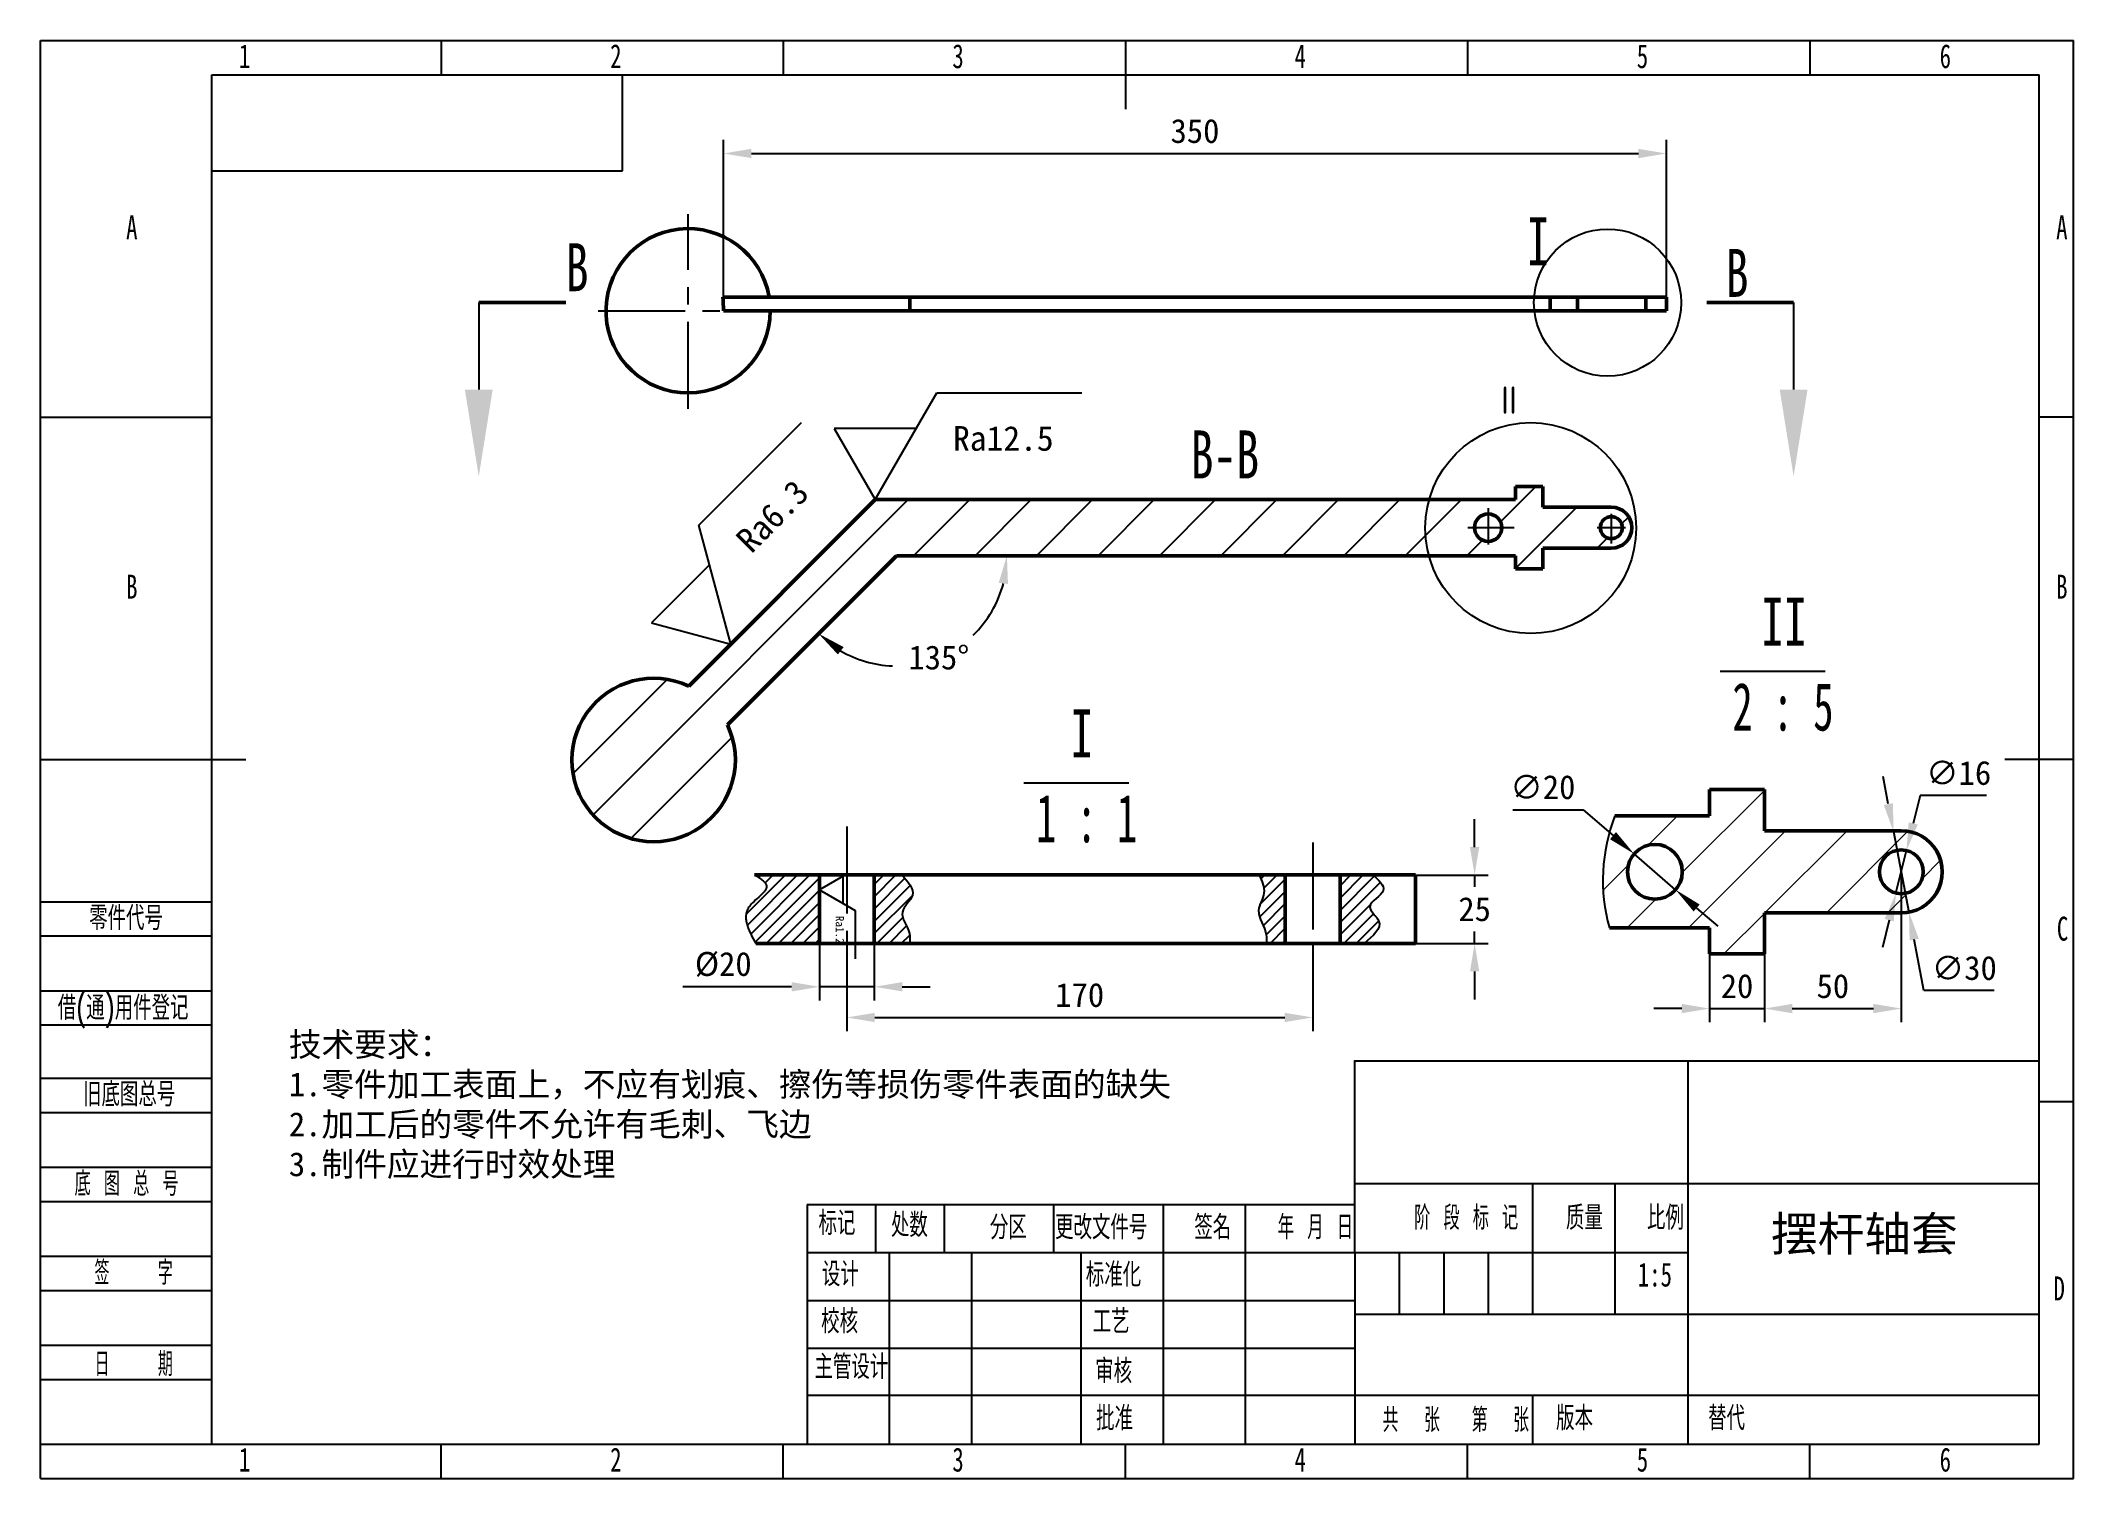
# Model space of a CAD drawing. Header units: millimetres. Extents: x 0 to 1485, y 0 to 1050.
import ezdxf

# ---------------------------------------------------------------- set-up
doc = ezdxf.new("R2010")
doc.units = ezdxf.units.MM
doc.header["$LTSCALE"] = 5
doc.header["$PDSIZE"] = -1
doc.linetypes.add('CENTERX2', pattern=[20.32, 12.7, -2.54, 2.54, -2.54])
for name, color, linetype in [('中心线层', 7, 'CENTERX2'), ('图框', 7, 'Continuous'), ('细实线层', 7, 'Continuous')]:
    doc.layers.add(name, color=color, linetype=linetype)
for name, color, linetype, lineweight in [('文字层', 3, 'Continuous', 25), ('标注层', 4, 'Continuous', 25), ('粗实线层', 7, 'Continuous', 25), ('轮廓实线层', 7, 'Continuous', 50)]:
    doc.layers.add(name, color=color, linetype=linetype, lineweight=lineweight)
doc.styles.add('SLDTEXTSTYLE0', font='TXT', dxfattribs={"width": 0.7, "bigfont": 'bigfont'})
doc.styles.add('SLDTEXTSTYLE1', font='TXT', dxfattribs={"width": 0.6, "bigfont": 'bigfont'})
doc.styles.add('SLDTEXTSTYLE2', font='TXT', dxfattribs={"width": 0.614286, "bigfont": 'bigfont'})
doc.styles.add('SLDTEXTSTYLE3', font='TXT', dxfattribs={"width": 0.62, "bigfont": 'bigfont'})
doc.styles.add('SLDTEXTSTYLE4', font='TXT', dxfattribs={"width": 0.566667, "bigfont": 'bigfont'})
doc.styles.add('SLDTEXTSTYLE5', font='TXT', dxfattribs={"width": 0.7})
doc.styles.add('SLDTEXTSTYLE6', font='TXT', dxfattribs={"width": 0.62})
doc.dimstyles.new('ISO-25', dxfattribs={"dimtxt": 2.5, "dimasz": 2.5, "dimexe": 1.25, "dimexo": 0.625, "dimtad": 1, "dimtxsty": 'Standard', "dimcen": 2.5, "dimadec": 0, "dimazin": 0, "dimtfac": 1, "dimtmove": 0, "dimatfit": 3, "dimfxl": 1, "dimarcsym": 0})

# ---------------------------------------------------------------- blocks, each defined once
blk = doc.blocks.new('SW_NOTE_0')
at = {"layer": '图框', "color": 0}
blk.add_line((-17.96, -4.28), (20.39, -4.28), dxfattribs=at)
at = {"layer": '图框', "color": 0, "char_height": 17.5, "attachment_point": 2}
for s, insert, style in [('I', (3.28, 22.56), 'SLDTEXTSTYLE5'), ('1 : 1', (5.01, -8.5), 'SLDTEXTSTYLE6')]:
    blk.add_mtext(s, dxfattribs=dict(at, insert=insert, style=style))
blk = doc.blocks.new('*D2')
at = {"layer": 'Defpoints', "color": 0, "transparency": 16777216}
for p in [(1187.7, 967.6), (498.9, 852.7), (1187.7, 852.7)]:
    blk.add_point(p, dxfattribs=at)
at = {"layer": '标注层', "color": 0, "lineweight": -2, "transparency": 16777216}
for p, q in [((498.9, 852.7), (498.9, 977.6)), ((519.3, 967.6), (1167.3, 967.6)), ((1187.7, 852.7), (1187.7, 977.6))]:
    blk.add_line(p, q, dxfattribs=at)
at = {"layer": '标注层', "color": 0, "transparency": 16777216}
for points in [[(519.3, 971), (519.3, 964.2), (498.9, 967.6)], [(1167.3, 971), (1167.3, 964.2), (1187.7, 967.6)]]:
    blk.add_solid(points, dxfattribs=at)
at = {"layer": '标注层', "color": 0, "transparency": 16777216, "insert": (843.3, 983.9), "char_height": 17.5, "attachment_point": 5}
blk.add_mtext('350', dxfattribs=at)
blk = doc.blocks.new('SW_HATCH_0')
at = {"color": 0, "linetype": 'Continuous', "lineweight": 18}
for p, q in [((54.13, 9.22), (24.12, -20.78)), ((0, 0), (-0.74, -0.74)), ((22.45, 0), (11.68, -10.77)), ((61.88, -5.47), (26.41, -40.94)), ((84.33, -5.47), (54.33, -35.47)), ((106.58, -5.67), (76.78, -35.47)), ((4.43, -18.02), (-4.76, -27.21)), ((118.5, -16.2), (111.72, -22.98)), ((106.64, -28.06), (99.23, -35.47)), ((14.44, -30.46), (3.96, -40.94)), ((54.13, -35.68), (39.33, -50.47))]:
    blk.add_line(p, q, dxfattribs=at)
blk = doc.blocks.new('SW_NOTE_1')
at = {"layer": '图框', "color": 0}
blk.add_line((-16.75, -4.28), (21.61, -4.28), dxfattribs=at)
at = {"layer": '图框', "color": 0, "char_height": 17.5, "attachment_point": 2}
for s, insert, style in [('II', (6.56, 22.56), 'SLDTEXTSTYLE5'), ('2 : 5', (6.22, -8.5), 'SLDTEXTSTYLE6')]:
    blk.add_mtext(s, dxfattribs=dict(at, insert=insert, style=style))
blk = doc.blocks.new('*D5')
at = {"layer": 'Defpoints', "color": 0, "transparency": 16777216}
for p in [(1004.3, 440.6), (1004.3, 390.6), (1047.6, 390.6)]:
    blk.add_point(p, dxfattribs=at)
at = {"layer": '标注层', "color": 0, "lineweight": -2, "transparency": 16777216}
for p, q in [((1047.6, 461), (1047.6, 481.4)), ((1004.3, 440.6), (1057.6, 440.6)), ((1047.6, 440.6), (1047.6, 432)), ((1004.3, 390.6), (1057.6, 390.6)), ((1047.6, 390.6), (1047.6, 399.3)), ((1047.6, 370.2), (1047.6, 349.8))]:
    blk.add_line(p, q, dxfattribs=at)
at = {"layer": '标注层', "color": 0, "transparency": 16777216}
for points in [[(1044.2, 461), (1051, 461), (1047.6, 440.6)], [(1044.2, 370.2), (1051, 370.2), (1047.6, 390.6)]]:
    blk.add_solid(points, dxfattribs=at)
at = {"layer": '标注层', "color": 0, "transparency": 16777216, "insert": (1047.6, 415.6), "char_height": 17.5, "attachment_point": 5}
blk.add_mtext('25', dxfattribs=at)
blk = doc.blocks.new('*D6')
at = {"layer": 'Defpoints', "color": 0, "transparency": 16777216}
for p in [(589, 390.6), (929.3, 390.6), (929.3, 336.6)]:
    blk.add_point(p, dxfattribs=at)
at = {"layer": '标注层', "color": 0, "lineweight": -2, "transparency": 16777216}
for p, q in [((589, 390.6), (589, 326.6)), ((929.3, 390.6), (929.3, 326.6)), ((609.4, 336.6), (908.9, 336.6))]:
    blk.add_line(p, q, dxfattribs=at)
at = {"layer": '标注层', "color": 0, "transparency": 16777216}
for points in [[(609.4, 340), (609.4, 333.2), (589, 336.6)], [(908.9, 340), (908.9, 333.2), (929.3, 336.6)]]:
    blk.add_solid(points, dxfattribs=at)
at = {"layer": '标注层', "color": 0, "transparency": 16777216, "insert": (759.1, 352.9), "char_height": 17.5, "attachment_point": 5}
blk.add_mtext('170', dxfattribs=at)
blk = doc.blocks.new('*D7')
at = {"layer": 'Defpoints', "color": 0, "transparency": 16777216}
for p in [(569, 390.6), (609, 390.6), (569, 359)]:
    blk.add_point(p, dxfattribs=at)
at = {"layer": '标注层', "color": 0, "lineweight": -2, "transparency": 16777216}
for p, q in [((569, 390.6), (569, 349)), ((609, 390.6), (609, 349)), ((548.6, 359), (469.2, 359)), ((609, 359), (569, 359)), ((629.4, 359), (649.8, 359))]:
    blk.add_line(p, q, dxfattribs=at)
at = {"layer": '标注层', "color": 0, "transparency": 16777216}
for points in [[(548.6, 362.4), (548.6, 355.6), (569, 359)], [(629.4, 362.4), (629.4, 355.6), (609, 359)]]:
    blk.add_solid(points, dxfattribs=at)
at = {"layer": '标注层', "color": 0, "transparency": 16777216, "insert": (498.7, 375.3), "char_height": 17.5, "attachment_point": 5}
blk.add_mtext('%%C20', dxfattribs=at)
blk = doc.blocks.new('*D8')
at = {"layer": 'Defpoints', "color": 0, "transparency": 16777216}
for p in [(1164.1, 456.1), (1194.4, 429.9)]:
    blk.add_point(p, dxfattribs=at)
at = {"layer": '标注层', "color": 0, "lineweight": -2, "transparency": 16777216}
for p, q in [((1075.5, 488.3), (1126.9, 488.3)), ((1126.9, 488.3), (1148.7, 469.4)), ((1194.4, 429.9), (1164.1, 456.1)), ((1209.8, 416.5), (1225.2, 403.2))]:
    blk.add_line(p, q, dxfattribs=at)
at = {"layer": '标注层', "color": 0, "transparency": 16777216}
for points in [[(1150.9, 472), (1146.5, 466.8), (1164.1, 456.1)], [(1212, 419.1), (1207.6, 414), (1194.4, 429.9)]]:
    blk.add_solid(points, dxfattribs=at)
at = {"layer": '标注层', "color": 0, "transparency": 16777216, "insert": (1097.4, 504.7), "char_height": 17.5, "attachment_point": 5}
blk.add_mtext('∅20', dxfattribs=at)
blk = doc.blocks.new('*D9')
at = {"layer": 'Defpoints', "color": 0, "transparency": 16777216}
for p in [(1363.1, 458.5), (1355.4, 427.4)]:
    blk.add_point(p, dxfattribs=at)
at = {"layer": '标注层', "color": 0, "lineweight": -2, "transparency": 16777216}
for p, q in [((1373.1, 498.7), (1368, 478.3)), ((1421.6, 498.7), (1373.1, 498.7)), ((1355.4, 427.4), (1363.1, 458.5)), ((1350.5, 407.6), (1345.6, 387.8))]:
    blk.add_line(p, q, dxfattribs=at)
at = {"layer": '标注层', "color": 0, "transparency": 16777216}
for points in [[(1364.7, 479.1), (1371.3, 477.5), (1363.1, 458.5)], [(1347.2, 408.5), (1353.8, 406.8), (1355.4, 427.4)]]:
    blk.add_solid(points, dxfattribs=at)
at = {"layer": '标注层', "color": 0, "transparency": 16777216, "insert": (1401.2, 515.1), "char_height": 17.5, "attachment_point": 5}
blk.add_mtext('∅16', dxfattribs=at)
blk = doc.blocks.new('*D10')
at = {"layer": 'Defpoints', "color": 0, "transparency": 16777216}
for p in [(1359.3, 443), (1259.3, 383), (1359.3, 343.1)]:
    blk.add_point(p, dxfattribs=at)
at = {"layer": '标注层', "color": 0, "lineweight": -2, "transparency": 16777216}
for p, q in [((1359.3, 443), (1359.3, 333.1)), ((1259.3, 383), (1259.3, 333.1)), ((1279.7, 343.1), (1338.9, 343.1))]:
    blk.add_line(p, q, dxfattribs=at)
at = {"layer": '标注层', "color": 0, "transparency": 16777216}
for points in [[(1279.7, 346.5), (1279.7, 339.7), (1259.3, 343.1)], [(1338.9, 346.5), (1338.9, 339.7), (1359.3, 343.1)]]:
    blk.add_solid(points, dxfattribs=at)
at = {"layer": '标注层', "color": 0, "transparency": 16777216, "insert": (1309.3, 359.4), "char_height": 17.5, "attachment_point": 5}
blk.add_mtext('50', dxfattribs=at)
blk = doc.blocks.new('*D11')
at = {"layer": 'Defpoints', "color": 0, "transparency": 16777216}
for p in [(1219.3, 383), (1259.3, 383), (1259.3, 343.1)]:
    blk.add_point(p, dxfattribs=at)
at = {"layer": '标注层', "color": 0, "lineweight": -2, "transparency": 16777216}
for p, q in [((1219.3, 383), (1219.3, 333.1)), ((1259.3, 383), (1259.3, 333.1)), ((1198.9, 343.1), (1178.5, 343.1)), ((1219.3, 343.1), (1259.3, 343.1)), ((1279.7, 343.1), (1300.1, 343.1))]:
    blk.add_line(p, q, dxfattribs=at)
at = {"layer": '标注层', "color": 0, "transparency": 16777216}
for points in [[(1198.9, 346.5), (1198.9, 339.7), (1219.3, 343.1)], [(1279.7, 346.5), (1279.7, 339.7), (1259.3, 343.1)]]:
    blk.add_solid(points, dxfattribs=at)
at = {"layer": '标注层', "color": 0, "transparency": 16777216, "insert": (1239.3, 359.4), "char_height": 17.5, "attachment_point": 5}
blk.add_mtext('20', dxfattribs=at)
blk = doc.blocks.new('*D12')
at = {"layer": 'Defpoints', "color": 0, "transparency": 16777216}
for p in [(1353.6, 472.4), (1364.9, 413.5)]:
    blk.add_point(p, dxfattribs=at)
at = {"layer": '标注层', "color": 0, "lineweight": -2, "transparency": 16777216}
for p, q in [((1349.8, 492.5), (1346, 512.5)), ((1353.6, 472.4), (1364.9, 413.5)), ((1375.8, 356.2), (1368.7, 393.5)), ((1427.2, 356.2), (1375.8, 356.2))]:
    blk.add_line(p, q, dxfattribs=at)
at = {"layer": '标注层', "color": 0, "transparency": 16777216}
for points in [[(1353.2, 493.1), (1346.5, 491.8), (1353.6, 472.4)], [(1372.1, 394.1), (1365.4, 392.8), (1364.9, 413.5)]]:
    blk.add_solid(points, dxfattribs=at)
at = {"layer": '标注层', "color": 0, "transparency": 16777216, "insert": (1405.3, 372.6), "char_height": 17.5, "attachment_point": 5}
blk.add_mtext('∅30', dxfattribs=at)
blk = doc.blocks.new('*D13')
at = {"layer": 'Defpoints', "color": 0, "transparency": 16777216}
for p in [(625.3, 673.9), (625.3, 673.9), (1077.5, 673.9), (625.3, 593.3), (501.7, 550.2)]:
    blk.add_point(p, dxfattribs=at)
at = {"layer": '标注层', "color": 0, "lineweight": -2, "transparency": 16777216}
for start, end in [(313.8848, 345.4563), (239.5437, 267.8435)]:
    blk.add_arc((625.3, 673.9), 80.6, start, end, dxfattribs=at)
at = {"layer": '标注层', "color": 0, "transparency": 16777216}
for points in [[(699.9, 654), (706.7, 653.2), (705.9, 673.9)], [(582.4, 601.7), (586.6, 607.1), (568.3, 616.9)]]:
    blk.add_solid(points, dxfattribs=at)
at = {"layer": '标注层', "color": 0, "transparency": 16777216, "insert": (656.2, 599.4), "char_height": 17.5, "attachment_point": 5}
blk.add_mtext('135°', dxfattribs=at)
blk = doc.blocks.new('sdfg')
for p, q in [((10, 17.32), (15, 25.98)), ((15, 25.98), (50.35, 25.98)), ((-10, 17.32), (0, 0)), ((10, 17.32), (-10, 17.32)), ((0, 0), (10, 17.32))]:
    blk.add_line(p, q)
blk.add_attdef('RA12.5', (18.96, 11.91), '', height=6)

msp = doc.modelspace()

# ---------------------------------------------------------------- hatches: boundary and pattern name
h = msp.add_hatch()
h.set_pattern_fill('ANSI31', color=256, scale=10, style=0)
h.set_pattern_definition([(45, (-1264.046, -734.046), (-22.45064, 22.45064), [])])
edge = h.paths.add_edge_path(flags=0)
edge.add_line((609.69, 714.793), (473.431, 578.534))
edge.add_arc((447.799, 524.617), 59.7, 64.573191, 385.426809)
edge.add_line((501.715, 550.25), (625.319, 673.853))
edge.add_line((625.319, 673.853), (1077.456, 673.853))
edge.add_line((1077.456, 673.853), (1077.456, 664.323))
edge.add_line((1077.456, 664.323), (1097.456, 664.323))
edge.add_line((1097.456, 664.323), (1097.456, 679.323))
edge.add_line((1097.456, 679.323), (1147.456, 679.323))
edge.add_arc((1147.456, 694.323), 15, 270, 450)
edge.add_line((1147.456, 709.323), (1097.456, 709.323))
edge.add_line((1097.456, 709.323), (1097.456, 724.323))
edge.add_line((1097.456, 724.323), (1077.456, 724.323))
edge.add_line((1077.456, 724.323), (1077.456, 714.793))
edge.add_line((1077.456, 714.793), (609.69, 714.793))
edge = h.paths.add_edge_path(flags=0)
edge.add_arc((1147.456, 694.323), 8, 0, 360)
edge = h.paths.add_edge_path(flags=0)
edge.add_arc((1057.456, 694.323), 10, 0, 360)
h = msp.add_hatch()
h.set_pattern_fill('ANSI31', color=256, scale=2)
h.set_pattern_definition([(45, (-1565.8766, -807.172), (-4.490128, 4.490128), [])])
edge = h.paths.add_edge_path()
edge.add_line((568.98, 440.647), (521.462, 440.647))
edge.add_spline(control_points=[(521.462, 440.647), (525.582, 438.119), (536.873, 431.189), (508.367, 416.203), (517.31, 399.909), (522.394, 390.647)], knot_values=[0, 0, 0, 0, 11.7176961, 32.11435524, 58.98145202, 58.98145202, 58.98145202, 58.98145202], degree=3, periodic=0)
edge.add_line((522.394, 390.647), (568.98, 390.647))
edge.add_line((568.98, 390.647), (568.98, 440.647))
edge = h.paths.add_edge_path()
edge.add_spline(control_points=[(634.698, 390.647), (634.954, 393.112), (635.783, 401.07), (624.28, 413.331), (642.02, 426.297), (633.75, 435.616), (629.284, 440.647)], knot_values=[0, 0, 0, 0, 7.36794399, 23.78590564, 37.99996139, 54.68267636, 54.68267636, 54.68267636, 54.68267636], degree=3, periodic=0)
edge.add_line((629.284, 440.647), (608.98, 440.647))
edge.add_line((608.98, 440.647), (608.98, 390.647))
edge.add_line((608.98, 390.647), (634.698, 390.647))
edge = h.paths.add_edge_path()
edge.add_line((909.284, 440.647), (890.287, 440.647))
edge.add_spline(control_points=[(890.287, 440.647), (892.293, 436.243), (896.255, 427.544), (885.791, 412.992), (896.197, 401.146), (895.573, 392.762), (895.416, 390.647)], knot_values=[0, 0, 0, 0, 13.620856, 26.90162992, 45.58490836, 51.88865172, 51.88865172, 51.88865172, 51.88865172], degree=3, periodic=0)
edge.add_line((895.416, 390.647), (909.284, 390.647))
edge.add_line((909.284, 390.647), (909.284, 440.647))
edge = h.paths.add_edge_path()
edge.add_line((949.284, 390.647), (966.784, 390.647))
edge.add_spline(control_points=[(966.784, 390.647), (973.379, 396.099), (984.007, 404.885), (964.723, 418.722), (986.969, 428.613), (977.673, 436.815), (973.329, 440.647)], knot_values=[0, 0, 0, 0, 19.71066482, 31.77000041, 47.21345968, 60.75907217, 60.75907217, 60.75907217, 60.75907217], degree=3, periodic=0)
edge.add_line((973.329, 440.647), (949.284, 440.647))
edge.add_line((949.284, 440.647), (949.284, 390.647))

# ---------------------------------------------------------------- linework, layer by layer
for centre, radius in [((1144.716, 858.697), 53.747), ((1088.545, 694.005), 77.005)]:
    msp.add_circle(centre, radius)
msp.add_arc((1271.683, 436.827), 130.384, 158.831194, 195.477686)
for points in [[(629.284, 440.647), (636.892, 425.801), (629.576, 413.614), (634.698, 398.015), (634.698, 390.647)], [(890.287, 440.647), (893.706, 427.463), (889.798, 414.77), (895.416, 396.951), (895.416, 390.647)], [(973.329, 440.647), (980.9, 429.415), (971.131, 417.455), (977.481, 407.203), (966.784, 390.647)]]:
    msp.add_spline(points, degree=3)
for points in [[(320.067, 731.697), (309.907, 795.197), (330.227, 795.197)], [(1280.641, 731.697), (1270.481, 795.197), (1290.801, 795.197)]]:
    msp.add_solid(points)
at = {"layer": '中心线层'}
for p, q in [((473.025, 781.085), (473.025, 923.314)), ((407.269, 852.701), (550.613, 852.701)), ((1057.456, 708.611), (1057.456, 682.095)), ((1147.456, 704.426), (1147.456, 682.873)), ((1042.561, 694.323), (1076.412, 694.323)), ((1137.168, 694.323), (1157.916, 694.323)), ((588.98, 476.124), (588.98, 366.768)), ((929.284, 464.459), (929.284, 375.035))]:
    msp.add_line(p, q, dxfattribs=at)
msp.add_spline([(521.462, 440.647), (530.252, 432.898), (517.414, 417.049), (522.394, 390.647)], degree=3, dxfattribs=at)
at = {"layer": '图框'}
for p, q in [((0, 0), (0, 1050)), ((0, 1050), (1485, 1050)), ((292.5, 1050), (292.5, 1025)), ((542.5, 1050), (542.5, 1025)), ((792.5, 1050), (792.5, 1000)), ((1042.5, 1050), (1042.5, 1025)), ((1292.5, 1050), (1292.5, 1025)), ((1485, 0), (1485, 1050)), ((125, 25), (125, 1025)), ((125, 1025), (1460, 1025)), ((1460, 25), (1460, 1025)), ((0, 775), (125, 775)), ((1485, 775), (1460, 775)), ((0, 525), (150, 525)), ((1485, 525), (1435, 525)), ((0, 421.103), (125, 421.103)), ((0, 396.103), (125, 396.103)), ((0, 356.103), (125, 356.103)), ((0, 331.103), (125, 331.103)), ((959.841, 305.261), (960.023, 25)), ((959.841, 305), (1460, 305)), ((1203.46, 305), (1203.46, 25)), ((0, 292.15), (125, 292.15)), ((1485, 275), (1460, 275)), ((0, 267.15), (125, 267.15)), ((0, 227.15), (125, 227.15)), ((959.899, 215.261), (1459.899, 215.261)), ((1090, 215.346), (1090, 120.346)), ((1150, 215), (1150, 120)), ((0, 202.15), (125, 202.15)), ((560, 200), (560, 25)), ((560, 200), (960, 200)), ((610, 200), (610, 165)), ((660, 200), (660, 165)), ((740, 200), (740, 165)), ((820, 200), (820, 25)), ((880, 200), (880, 25)), ((560, 165), (960, 165)), ((620, 165), (620, 25)), ((680, 165), (680, 25)), ((760, 165), (760, 25)), ((960.076, 165), (1203.46, 165)), ((992.5, 165), (992.5, 120)), ((1025, 165), (1025, 120)), ((1057.5, 165), (1057.5, 120)), ((0, 162.15), (125, 162.15)), ((0, 137.15), (125, 137.15)), ((560, 130), (960, 130)), ((960, 120), (1460, 120)), ((0, 97.15), (125, 97.15)), ((560, 95), (960, 95)), ((0, 72.15), (125, 72.15)), ((560, 60.83), (960, 60.83)), ((960, 60.83), (1460, 60.83)), ((1090, 60.83), (1090, 25)), ((0, 25), (125, 25)), ((125, 25), (1460, 25)), ((292.5, 0), (292.5, 25)), ((542.5, 0), (542.5, 25)), ((792.5, 0), (792.5, 25)), ((1042.5, 0), (1042.5, 25)), ((1292.5, 0), (1292.5, 25)), ((0, 0), (1485, 0))]:
    msp.add_line(p, q, dxfattribs=at)
at = {"layer": '粗实线层'}
for p, q in [((425, 955), (425, 1025)), ((125, 955), (425, 955))]:
    msp.add_line(p, q, dxfattribs=at)
at = {"layer": '细实线层'}
for p, q in [((320.067, 858.697), (320.067, 795.197)), ((1280.641, 858.697), (1280.641, 795.197))]:
    msp.add_line(p, q, dxfattribs=at)
at = {"layer": '轮廓实线层'}
for p, q in [((498.253, 862.701), (634.916, 862.701)), ((634.916, 862.701), (634.916, 852.701)), ((1102.682, 862.701), (634.916, 862.701)), ((1122.682, 862.701), (1102.682, 862.701)), ((1102.682, 862.701), (1102.682, 852.701)), ((1122.682, 862.701), (1122.682, 852.701)), ((1172.682, 862.701), (1122.682, 862.701)), ((1172.682, 852.701), (1172.682, 862.701)), ((1172.682, 862.701), (1187.682, 862.701)), ((1187.682, 852.701), (1187.682, 862.701)), ((320.067, 858.697), (383.567, 858.697)), ((634.916, 852.701), (498.883, 852.701)), ((1102.682, 852.701), (634.916, 852.701)), ((1122.682, 852.701), (1102.682, 852.701)), ((1172.682, 852.701), (1122.682, 852.701)), ((1172.682, 852.701), (1187.682, 852.701)), ((1280.641, 858.697), (1217.141, 858.697)), ((473.431, 578.534), (609.69, 714.793)), ((1077.456, 714.793), (609.69, 714.793)), ((1097.456, 724.323), (1077.456, 724.323)), ((1077.456, 724.323), (1077.456, 714.793)), ((1097.456, 724.323), (1097.456, 709.323)), ((1147.456, 709.323), (1097.456, 709.323)), ((625.319, 673.853), (501.715, 550.25)), ((625.319, 673.853), (1077.456, 673.853)), ((1077.456, 673.853), (1077.456, 664.323)), ((1097.456, 679.323), (1147.456, 679.323)), ((1097.456, 679.323), (1097.456, 664.323)), ((1077.456, 664.323), (1097.456, 664.323)), ((1259.267, 502.971), (1219.267, 502.971)), ((1219.267, 502.971), (1219.267, 483.911)), ((1259.267, 502.971), (1259.267, 472.971)), ((1219.267, 483.911), (1150.096, 483.911)), ((1359.267, 472.971), (1259.267, 472.971)), ((579.284, 440.647), (521.462, 440.647)), ((568.98, 440.647), (568.98, 390.647)), ((679.284, 440.647), (579.284, 440.647)), ((608.98, 440.647), (608.98, 390.647)), ((929.284, 440.647), (679.284, 440.647)), ((909.284, 440.647), (909.284, 390.647)), ((929.284, 440.647), (1004.284, 440.647)), ((949.284, 440.647), (949.284, 390.647)), ((1004.284, 390.647), (1004.284, 440.647)), ((1146.027, 402.032), (1219.267, 402.032)), ((1219.267, 402.032), (1219.267, 382.971)), ((1259.267, 412.971), (1359.267, 412.971)), ((1259.267, 412.971), (1259.267, 382.971)), ((579.284, 390.647), (522.394, 390.647)), ((679.284, 390.647), (579.284, 390.647)), ((929.284, 390.647), (679.284, 390.647)), ((929.284, 390.647), (1004.284, 390.647)), ((1219.267, 382.971), (1259.267, 382.971))]:
    msp.add_line(p, q, dxfattribs=at)
for centre, radius in [((1057.456, 694.323), 10), ((1147.456, 694.323), 8), ((1179.267, 442.971), 20), ((1359.267, 442.971), 16)]:
    msp.add_circle(centre, radius, dxfattribs=at)
for centre, radius, start, end in [((473.025, 852.701), 60, 9.594068, 270), ((419.446, 852.716), 79.437, 359.988729, 7.220561), ((473.025, 852.701), 60, 270, 0), ((1147.456, 694.323), 15, 270, 90), ((447.799, 524.617), 59.7, 64.573191, 25.426809), ((1359.267, 442.971), 30, 269.999943, 90.000057)]:
    msp.add_arc(centre, radius, start, end, dxfattribs=at)

# ---------------------------------------------------------------- block references
at = {"layer": '文字层', "xscale": 2, "yscale": 2, "zscale": 2}
for name, p in [('SW_NOTE_1', (1260.421, 598.121)), ('SW_NOTE_0', (754.102, 516.538))]:
    msp.add_blockref(name, p, dxfattribs=at)
at = {"layer": '标注层', "xscale": 3, "yscale": 3, "zscale": 3}
msp.add_blockref('sdfg', (609.69, 714.793), dxfattribs=at).add_auto_attribs({'RA12.5': 'Ra12.5'})
at = {"layer": '标注层', "xscale": 3, "yscale": 3, "zscale": 3, "rotation": 44.99999999999966}
msp.add_blockref('sdfg', (504.222, 609.325), dxfattribs=at).add_auto_attribs({'RA12.5': 'Ra6.3'})
at = {"layer": '标注层', "rotation": 270}
msp.add_blockref('sdfg', (568.98, 429.811), dxfattribs=at).add_auto_attribs({'RA12.5': 'Ra1.2'})
at = {"layer": '轮廓实线层', "xscale": 2, "yscale": 2, "zscale": 2}
msp.add_blockref('SW_HATCH_0', (1151.015, 483.911), dxfattribs=at)

# ---------------------------------------------------------------- texts
at = {"layer": '图框', "char_height": 17.5}
for s, insert, attachment_point, style in [('1', (148.972, 1047.432), 2, 'SLDTEXTSTYLE5'), ('2', (420.222, 1047.432), 2, 'SLDTEXTSTYLE5'), ('3', (670.222, 1047.432), 2, 'SLDTEXTSTYLE5'), ('4', (920.222, 1047.432), 2, 'SLDTEXTSTYLE5'), ('5', (1170.222, 1047.432), 2, 'SLDTEXTSTYLE5'), ('6', (1391.484, 1047.432), 2, 'SLDTEXTSTYLE5'), ('A', (66.602, 922.432), 2, 'SLDTEXTSTYLE5'), ('A', (1476.602, 922.432), 2, 'SLDTEXTSTYLE5'), ('B', (66.602, 659.932), 2, 'SLDTEXTSTYLE5'), ('B', (1476.602, 659.932), 2, 'SLDTEXTSTYLE5'), ('零件代号', (35.418, 417.895), 1, 'SLDTEXTSTYLE0'), ('C', (1477.136, 410.213), 2, 'SLDTEXTSTYLE5'), ('借(通)用件登记', (12.481, 352.363), 1, 'SLDTEXTSTYLE0'), ('旧底图总号', (30.97, 289.119), 1, 'SLDTEXTSTYLE0'), ('底 图 总 号', (24.736, 223.828), 1, 'SLDTEXTSTYLE2'), ('标记', (581.778, 195.12), 2, 'SLDTEXTSTYLE0'), ('处数', (634.698, 193.745), 2, 'SLDTEXTSTYLE0'), ('分区', (706.949, 192.086), 2, 'SLDTEXTSTYLE0'), ('更改文件号', (774.779, 192.086), 2, 'SLDTEXTSTYLE0'), ('签名', (856.289, 192.086), 2, 'SLDTEXTSTYLE0'), ('年 月 日', (931.304, 192.086), 2, 'SLDTEXTSTYLE3'), ('阶 段 标 记', (1041.43, 199.027), 2, 'SLDTEXTSTYLE2'), ('质量', (1127.767, 199.027), 2, 'SLDTEXTSTYLE0'), ('比例', (1187.003, 199.027), 2, 'SLDTEXTSTYLE0'), ('签    字', (67.955, 158.818), 2, 'SLDTEXTSTYLE4'), ('设计', (584.273, 157.791), 2, 'SLDTEXTSTYLE0'), ('标准化', (783.777, 157.459), 2, 'SLDTEXTSTYLE0'), ('1:5', (1179.291, 157.603), 2, 'SLDTEXTSTYLE5'), ('D', (1474.648, 147.432), 2, 'SLDTEXTSTYLE5'), ('校核', (583.663, 123.395), 2, 'SLDTEXTSTYLE0'), ('工艺', (782.023, 123.213), 2, 'SLDTEXTSTYLE0'), ('日    期', (67.955, 92.067), 2, 'SLDTEXTSTYLE4'), ('主管设计', (592.306, 90.148), 2, 'SLDTEXTSTYLE0'), ('审核', (783.895, 86.996), 2, 'SLDTEXTSTYLE0'), ('批准', (784.53, 52.615), 2, 'SLDTEXTSTYLE0'), ('共  张', (1001.313, 51.309), 2, 'SLDTEXTSTYLE1'), ('第  张', (1066.45, 51.309), 2, 'SLDTEXTSTYLE1'), ('版本', (1120.601, 52.657), 2, 'SLDTEXTSTYLE0'), ('替代', (1218.203, 52.657), 1, 'SLDTEXTSTYLE0'), ('1', (148.972, 22.432), 2, 'SLDTEXTSTYLE5'), ('2', (420.222, 22.432), 2, 'SLDTEXTSTYLE5'), ('3', (670.222, 22.432), 2, 'SLDTEXTSTYLE5'), ('4', (920.222, 22.432), 2, 'SLDTEXTSTYLE5'), ('5', (1170.222, 22.432), 2, 'SLDTEXTSTYLE5'), ('6', (1391.484, 22.432), 2, 'SLDTEXTSTYLE5')]:
    msp.add_mtext(s, dxfattribs=dict(at, insert=insert, attachment_point=attachment_point, style=style))
at = {"layer": '文字层', "char_height": 35, "style": 'SLDTEXTSTYLE5'}
for s, insert, attachment_point in [('I', (1085.605, 921.02), 1), ('B', (383.567, 902.021), 1), ('B', (1231.005, 897.887), 1), ('B-B', (865.148, 765.308), 2)]:
    msp.add_mtext(s, dxfattribs=dict(at, insert=insert, attachment_point=attachment_point))
at = {"layer": '文字层', "insert": (1066.931, 797.471), "char_height": 20, "attachment_point": 1}
msp.add_mtext_dynamic_manual_height_columns('{\\Fisocp|c134;II}', width=111.15877, gutter_width=87.5, heights=[0], dxfattribs=at)
at = {"layer": '标注层', "attachment_point": 1}
for s, width, insert, char_height in [('{\\fSimSun|b0|i0|c134|p2;技术要求：}\\P{\\fSimSun|b0|i0|c134|p2;1.零件加工表面上，不应有划痕、擦伤等损伤零件表面的缺失\\P2.加工后的零件不允许有毛刺、飞边\\P3.制件应进行时效处理}', 766.30096, (181.338, 325.716), 17.5), ('{\\fSimSun|b0|i0|c134|p2;摆杆轴套}', 192.57291, (1264.091, 191.037), 25)]:
    msp.add_mtext_dynamic_manual_height_columns(s, width=width, gutter_width=87.5, heights=[0], dxfattribs=dict(at, insert=insert, char_height=char_height))

# ---------------------------------------------------------------- dimensions: what is measured, and where the dimension line sits
at = {"layer": '标注层'}
for base, p1, p2, text, override, picture, middle in [((1187.682, 967.566), (498.883, 852.701), (1187.682, 852.701), '350', {"dimtxt": 17.5, "dimasz": 20.4, "dimexe": 10, "dimexo": 0, "dimgap": 7.62, "dimtih": 1, "dimtoh": 1, "dimlfac": 0.5, "dimzin": 0, "dimadec": 2, "dimtzin": 0}, '*D2', (843.283, 983.936)), ((568.98, 358.976), (608.98, 390.647), (568.98, 390.647), '%%C<>', {"dimtxt": 17.5, "dimasz": 20.4, "dimexe": 10, "dimexo": 0, "dimgap": 7.62, "dimtih": 1, "dimtoh": 1, "dimdec": 0, "dimlfac": 0.5, "dimzin": 0, "dimadec": 2, "dimtdec": 0, "dimtzin": 0}, '*D7', (498.685, 375.346))]:
    dim = msp.add_linear_dim(base=base, p1=p1, p2=p2, text=text, dimstyle='ISO-25', override=override, dxfattribs=at)
    dim.commit()
    dim.dimension.update_dxf_attribs({"geometry": picture, "text_midpoint": middle})
dim = msp.add_angular_dim_2l(base=(625.319, 593.27), line1=((625.319, 673.853), (1077.456, 673.853)), line2=((625.319, 673.853), (501.715, 550.25)), dimstyle='ISO-25', override={"dimtxt": 17.5, "dimasz": 20.4, "dimexe": 10, "dimexo": 0, "dimgap": 7.62, "dimtih": 1, "dimtoh": 1, "dimdec": 0, "dimlfac": 0.5, "dimzin": 0, "dimtdec": 0, "dimtzin": 0}, dxfattribs=at)
dim.commit()
dim.dimension.update_dxf_attribs({"geometry": '*D13', "text_midpoint": (656.157, 599.404)})
for p1, p2, picture, middle in [((1355.406, 427.444), (1363.127, 458.499), '*D9', (1401.166, 498.726)), ((1194.387, 429.881), (1164.146, 456.062), '*D8', (1097.383, 488.327))]:
    dim = msp.add_diameter_dim_2p(p1=p1, p2=p2, dimstyle='ISO-25', override={"dimtxt": 17.5, "dimasz": 20.4, "dimexe": 10, "dimexo": 0, "dimgap": 7.62, "dimtih": 1, "dimtoh": 1, "dimdec": 0, "dimlfac": 0.5, "dimzin": 0, "dimadec": 2, "dimtdec": 0, "dimtzin": 0}, dxfattribs=at)
    dim.commit()
    dim.dimension.update_dxf_attribs({"geometry": picture, "text_midpoint": middle, "dimtype": 163})
dim = msp.add_diameter_dim_2p(p1=(1353.641, 472.439), p2=(1364.893, 413.504), dimstyle='ISO-25', override={"dimtxt": 17.5, "dimasz": 20.4, "dimexe": 10, "dimexo": 0, "dimgap": 7.62, "dimtih": 1, "dimtoh": 1, "dimdec": 0, "dimlfac": 0.5, "dimzin": 0, "dimadec": 2, "dimtdec": 0, "dimtzin": 0}, dxfattribs=at)
dim.commit()
dim.dimension.update_dxf_attribs({"geometry": '*D12', "text_midpoint": (1405.321, 372.608)})
dim = msp.add_linear_dim(base=(1047.568, 390.647), p1=(1004.284, 440.647), p2=(1004.284, 390.647), angle=90, dimstyle='ISO-25', override={"dimtxt": 17.5, "dimasz": 20.4, "dimexe": 10, "dimexo": 0, "dimgap": 7.62, "dimtih": 1, "dimtoh": 1, "dimdec": 0, "dimlfac": 0.5, "dimzin": 0, "dimadec": 2, "dimtdec": 0, "dimtzin": 0}, dxfattribs=at)
dim.commit()
dim.dimension.update_dxf_attribs({"geometry": '*D5', "text_midpoint": (1047.568, 415.647)})
for base, p1, p2, picture, middle in [((1359.267, 343.07), (1259.267, 382.971), (1359.267, 442.971), '*D10', (1309.267, 359.44)), ((929.284, 336.561), (588.98, 390.647), (929.284, 390.647), '*D6', (759.132, 352.931))]:
    dim = msp.add_linear_dim(base=base, p1=p1, p2=p2, dimstyle='ISO-25', override={"dimtxt": 17.5, "dimasz": 20.4, "dimexe": 10, "dimexo": 0, "dimgap": 7.62, "dimtih": 1, "dimtoh": 1, "dimdec": 0, "dimlfac": 0.5, "dimzin": 0, "dimadec": 2, "dimtdec": 0, "dimtzin": 0}, dxfattribs=at)
    dim.commit()
    dim.dimension.update_dxf_attribs({"geometry": picture, "text_midpoint": middle})
dim = msp.add_linear_dim(base=(1259.267, 343.07), p1=(1219.267, 382.971), p2=(1259.267, 382.971), dimstyle='ISO-25', override={"dimtxt": 17.5, "dimasz": 20.4, "dimexe": 10, "dimexo": 0, "dimgap": 7.62, "dimtih": 1, "dimtoh": 1, "dimdec": 0, "dimlfac": 0.5, "dimzin": 0, "dimadec": 2, "dimtdec": 0, "dimtzin": 0}, dxfattribs=at)
dim.commit()
dim.dimension.update_dxf_attribs({"geometry": '*D11', "text_midpoint": (1239.267, 343.07), "dimtype": 160})

doc.saveas('drawing.dxf')
